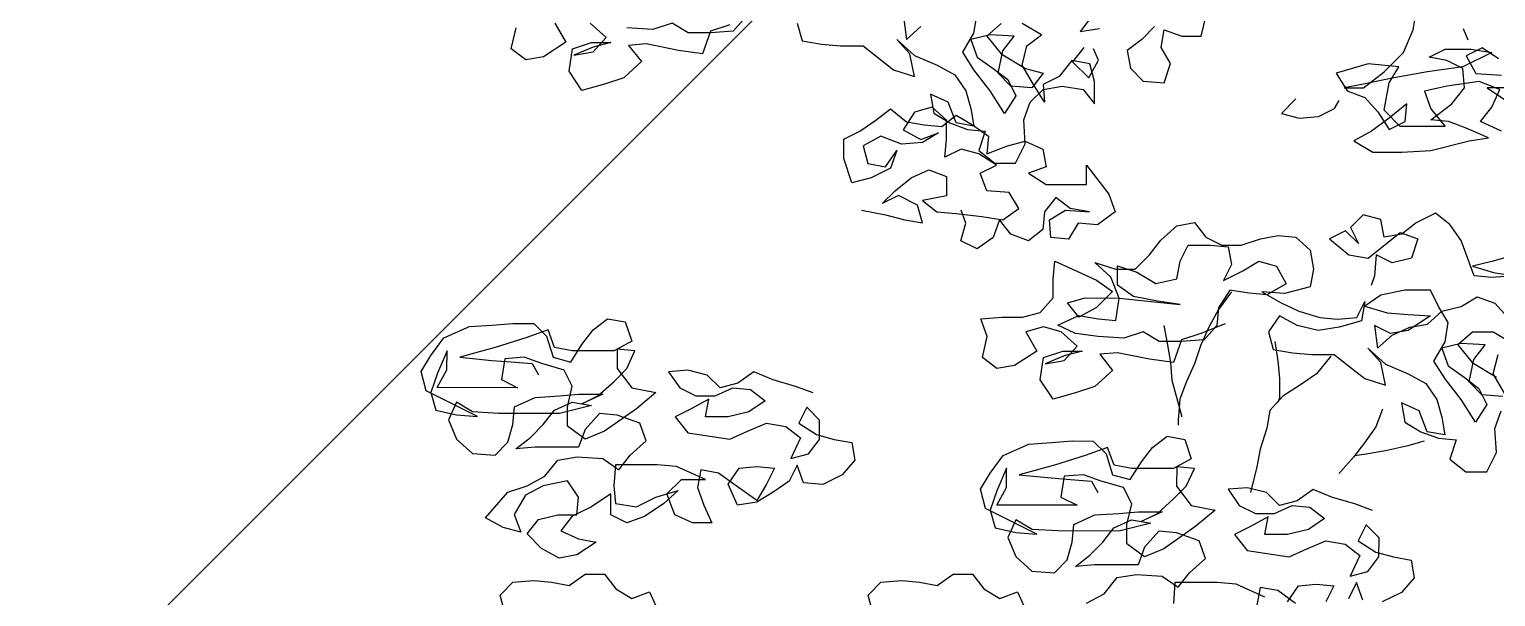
# Model space of a CAD drawing. Header units: inches. Extents: x 350994 to 353538, y 1581369 to 1583842.
# Drawn here: x 351582.22 to 351583.706, y 1583415.414 to 1583415.989 of the extents above; entities that cross this region are included whole.
import ezdxf

# ---------------------------------------------------------------- set-up
doc = ezdxf.new("R2010")
doc.units = ezdxf.units.IN
doc.header["$MEASUREMENT"] = 0
doc.linetypes.add('1', pattern=[0])
doc.layers.add('FOREST', color=96, linetype='Continuous')
doc.layers.add('TREE', color=81, linetype='1')

# ---------------------------------------------------------------- blocks, each defined once
blk = doc.blocks.new('TREE_4')
at = {"color": 94}
for points in [[(-930.4, 7421), (-953.5, 7397.9), (-979.6, 7377.7), (-973.8, 7345.9), (-950.7, 7322.7), (-913.1, 7319.8), (-901.5, 7354.5), (-918.8, 7383.4), (-913, 7415.2), (-881.2, 7403.6), (-846.5, 7403.6), (-837.8, 7441.1)], [(-1694.8, 7424.1), (-1729.5, 7412.6), (-1744, 7372.1), (-1787.4, 7377.9), (-1845.2, 7389.6), (-1877, 7386.7), (-1853.9, 7357.8), (-1885.7, 7328.9), (-1920.4, 7317.3), (-1960.9, 7305.8), (-1984, 7340.5), (-1978.2, 7381), (-1943.5, 7392.5), (-1908.8, 7392.5), (-1940.6, 7383.9), (-1975.3, 7369.4), (-1940.6, 7375.2), (-1917.5, 7401.2), (-1946.4, 7427.2)], [(-2010, 7427.3), (-1989.8, 7392.6), (-2030.3, 7366.6), (-2062.1, 7360.8), (-2088.1, 7381.1), (-2079.4, 7418.7)], [(-1665.9, 7438.5), (-1689, 7412.5), (-1729.5, 7409.7), (-1770, 7409.7), (-1798.9, 7427.1), (-1833.6, 7415.6), (-1879.9, 7418.5)], [(-1573.4, 7426.9), (-1564.7, 7395.1), (-1530, 7389.3), (-1495.4, 7386.3), (-1454.9, 7386.3), (-1428.9, 7366), (-1400, 7342.9), (-1362.4, 7331.3), (-1371, 7371.8), (-1394.1, 7397.8), (-1362.4, 7368.9), (-1321.9, 7351.5), (-1290.1, 7334.1), (-1269.9, 7305.2), (-1261.3, 7273.4), (-1255.5, 7241.6), (-1287.3, 7247.4), (-1301.7, 7285), (-1333.5, 7299.5), (-1327.8, 7264.8), (-1298.9, 7247.4), (-1267.1, 7235.8), (-1235.3, 7232.9), (-1246.9, 7198.2), (-1218, 7175), (-1180.4, 7175), (-1163, 7209.7), (-1165.9, 7253), (-1154.3, 7284.8), (-1131.1, 7307.9), (-1096.4, 7313.7), (-1058.8, 7307.9), (-1038.6, 7281.8), (-1038.6, 7322.3), (-1047.2, 7354.1), (-1079, 7359.9), (-1102.2, 7331.1), (-1131.1, 7316.6), (-1128.3, 7284.8), (-1148.5, 7316.6), (-1168.7, 7351.4), (-1160, 7386), (-1133.9, 7406.3), (-1168.6, 7426.5)], [(-1206.2, 7426.6), (-1232.2, 7403.5), (-1206.2, 7371.6), (-1162.9, 7345.6), (-1131.1, 7336.9), (-1151.4, 7310.9), (-1188.9, 7313.8), (-1212.1, 7336.9), (-1203.3, 7377.4), (-1183.1, 7403.4), (-1226.4, 7406.3), (-1261.1, 7397.7), (-1249.6, 7365.9), (-1220.7, 7345.6), (-1194.7, 7325.4), (-1180.3, 7296.4), (-1200.6, 7264.6), (-1226.5, 7305.1), (-1255.4, 7342.8), (-1275.6, 7374.6), (-1255.4, 7409.3), (-1249.5, 7443.9)], [(-1382.5, 7438.3), (-1376.8, 7397.8), (-1350.8, 7420.9)], [(-1044.3, 7438), (-1064.5, 7412), (-1029.8, 7417.7)], [(-311.7, 7362.6), (-340.6, 7382.9), (-369.5, 7368.4), (-352.2, 7336.6), (-305.9, 7333.7)], [(-294.4, 7310.5), (-332, 7310.6), (-297.3, 7287.4)], [(-306, 7232.5), (-343.6, 7249.9), (-323.3, 7275.9), (-308.9, 7307.7), (-346.4, 7322.2), (-404.3, 7313.5), (-444.7, 7304.9), (-433.2, 7273.1), (-407.2, 7241.3), (-488.2, 7241.3), (-517.1, 7270.3), (-508.3, 7319.4), (-491, 7348.3), (-545.9, 7354.1), (-603.7, 7336.8), (-583.5, 7305), (-551.7, 7293.4), (-528.6, 7267.4), (-508.4, 7235.6), (-479.5, 7250), (-476.6, 7281.8), (-508.4, 7255.8), (-540.2, 7232.7), (-572, 7215.4), (-537.4, 7195.1), (-485.3, 7195.1), (-433.3, 7197.9), (-363.9, 7215.2), (-329.2, 7220.9), (-369.6, 7238.3), (-401.4, 7249.9), (-433.2, 7252.8), (-395.6, 7281.7), (-372.5, 7310.6), (-375.3, 7345.3), (-404.2, 7359.8), (-436, 7365.6), (-407.1, 7380), (-360.8, 7380), (-323.2, 7374.2), (-375.3, 7348.2), (-438.9, 7339.6), (-502.5, 7328.1), (-557.5, 7316.6), (-589.3, 7310.8), (-554.6, 7310.8), (-517, 7339.7), (-482.3, 7374.3), (-464.9, 7414.8), (-453.3, 7484.2)], [(-375.2, 7417.6), (-366.6, 7397.3)], [(-1057.6, 7383.5), (-1077.9, 7357.5), (-1049, 7328.6), (-1031.6, 7360.4), (-1040.3, 7380.6)], [(-676.1, 7290.7), (-702.1, 7264.7), (-670.3, 7256), (-635.6, 7258.8), (-606.7, 7273.2), (-598, 7287.7)], [(-1458, 7090.7), (-1414.6, 7082), (-1379.9, 7073.3), (-1348.1, 7067.5), (-1356.8, 7099.3), (-1391.5, 7116.7), (-1420.4, 7102.3), (-1397.2, 7125.4), (-1368.3, 7148.5), (-1336.5, 7162.9), (-1304.7, 7151.3), (-1304.7, 7116.6), (-1348.1, 7108), (-1322.1, 7087.7), (-1287.4, 7084.8), (-1241.2, 7079), (-1203.6, 7073.2), (-1174.6, 7093.4), (-1192, 7122.3), (-1232.4, 7125.2), (-1244, 7157), (-1215, 7171.5), (-1246.8, 7191.7), (-1278.6, 7200.4), (-1307.6, 7186), (-1304.6, 7217.8), (-1304.6, 7252.5), (-1330.6, 7275.7), (-1362.4, 7267), (-1382.7, 7235.2), (-1350.9, 7217.9), (-1319.1, 7229.4), (-1348, 7212.1), (-1385.6, 7209.2), (-1423.2, 7223.7), (-1455, 7206.4), (-1446.3, 7174.6), (-1414.5, 7168.8), (-1394.3, 7197.7), (-1405.9, 7165.9), (-1440.6, 7148.5), (-1475.3, 7139.9), (-1489.7, 7183.3), (-1489.7, 7218), (-1460.7, 7232.4), (-1431.8, 7252.6), (-1405.8, 7272.8), (-1376.9, 7249.7), (-1345.1, 7243.9), (-1313.3, 7240.9), (-1287.2, 7261.2), (-1258.3, 7243.8), (-1229.5, 7223.5), (-1232.4, 7191.7), (-1194.8, 7206.1), (-1163, 7214.8), (-1131.2, 7200.3), (-1125.4, 7168.5), (-1157.2, 7157), (-1125.4, 7136.7), (-1053.2, 7136.6), (-1053.1, 7171.3), (-1012.7, 7119.2), (-1001.2, 7087.4), (-1033, 7064.3), (-1067.7, 7067.2), (-1085.1, 7038.3), (-1116.9, 7041.3), (-1119.7, 7073.1), (-1090.8, 7090.4), (-1047.4, 7087.5), (-1082.1, 7093.3), (-1108.1, 7113.5), (-1128.4, 7087.5), (-1131.3, 7055.7), (-1157.3, 7035.5), (-1189.1, 7047.1), (-1209.4, 7073.2), (-1220.9, 7041.4), (-1249.9, 7021.2), (-1278.8, 7035.6), (-1270.1, 7067.4), (-1278.7, 7090.6)], [(-803.6, 6886), (-847, 6868.7), (-881.7, 6857.1), (-896.2, 6816.7), (-939.6, 6822.5), (-997.4, 6834.1), (-1029.2, 6831.3), (-1006.1, 6802.3), (-1037.9, 6773.4), (-1072.7, 6761.9), (-1113.1, 6750.4), (-1136.2, 6785.1), (-1130.4, 6825.6), (-1095.7, 6837.1), (-1061, 6837.1), (-1092.8, 6828.4), (-1127.5, 6814), (-1092.8, 6819.8), (-1069.7, 6845.8), (-1098.6, 6871.8), (-1130.4, 6880.5), (-1162.2, 6871.9), (-1142, 6837.1), (-1182.5, 6811.2), (-1214.3, 6805.4), (-1240.3, 6825.7), (-1231.6, 6863.2), (-1243.1, 6895.1), (-1205.5, 6897.9), (-1167.9, 6897.9), (-1136.1, 6906.5), (-1113, 6932.5), (-1112.9, 6967.2), (-1110, 6999), (-1078.2, 6984.5), (-1034.9, 6964.3), (-1006, 6944), (-1034.9, 6915.1), (-1066.7, 6897.8), (-1087, 6923.8), (-1055.1, 6932.5), (-994.4, 6932.4), (-884.6, 6920.8), (-925, 6926.6), (-968.4, 6935.3), (-997.3, 6955.6), (-997.3, 6990.2), (-962.6, 6978.7), (-927.9, 6958.4), (-890.3, 6967), (-884.5, 6998.8), (-870, 7027.7), (-829.5, 7027.7), (-797.7, 7024.8), (-792, 6993), (-806.5, 6964.1), (-771.8, 6981.4), (-742.8, 6998.7), (-711, 6990), (-693.7, 6958.2), (-728.4, 6938), (-760.2, 6940.9), (-794.9, 6946.7), (-815.2, 6914.9), (-818.1, 6883.1), (-841.3, 6857.1), (-881.7, 6854.3), (-922.2, 6854.3), (-951.1, 6871.7), (-985.8, 6860.1), (-1032.1, 6863.1), (-1072.6, 6868.9), (-1104.3, 6883.4), (-1066.7, 6900.7), (-1032.1, 6894.9), (-1000.3, 6891.9), (-994.4, 6932.4), (-1008.9, 6970), (-1037.7, 6996.1), (-1000.2, 6984.5), (-965.5, 6984.4), (-939.4, 7010.4), (-919.2, 7036.4), (-890.2, 7062.4), (-858.4, 7068.2), (-838.2, 7042.1), (-809.3, 7027.7), (-774.6, 7027.6), (-739.9, 7039.2), (-708.1, 7044.9), (-676.3, 7042), (-650.3, 7018.8), (-644.5, 6984.1), (-650.3, 6952.3), (-696.6, 6940.8), (-737.1, 6943.8), (-702.4, 6923.5), (-670.6, 6909), (-633.1, 6897.4), (-601.2, 6894.5), (-566.6, 6897.3), (-552.1, 6926.2), (-557.9, 6891.5), (-598.4, 6880), (-636, 6874.3), (-673.5, 6883), (-705.3, 6900.4), (-725.6, 6871.5), (-717, 6839.6), (-682.3, 6833.8), (-647.6, 6830.9), (-607.1, 6830.9), (-581.1, 6810.6), (-552.2, 6787.5), (-514.6, 6775.9), (-523.3, 6816.3), (-546.4, 6842.4), (-514.6, 6813.4), (-474.1, 6796.1), (-442.3, 6778.7), (-422.1, 6749.7), (-413.5, 6717.9), (-407.7, 6686.1), (-439.5, 6691.9), (-453.9, 6729.5), (-485.7, 6744), (-480, 6709.3), (-451.1, 6691.9), (-419.3, 6680.4), (-387.5, 6677.4), (-399.1, 6642.7), (-370.2, 6619.6), (-332.6, 6619.6), (-315.2, 6654.2), (-318.1, 6697.6), (-306.5, 6729.4)], [(-300.7, 6761.2), (-320.9, 6795.9), (-312.2, 6830.6)], [(-286.1, 6850.8), (-320.8, 6871.1), (-358.4, 6871.1), (-384.4, 6848), (-358.5, 6816.2), (-315.1, 6790.1)], [(-303.6, 6755.4), (-341.2, 6758.3), (-364.3, 6781.5), (-355.6, 6822), (-335.3, 6848), (-378.7, 6850.9), (-413.4, 6842.3), (-401.8, 6810.4), (-372.9, 6790.2), (-346.9, 6769.9), (-332.5, 6741), (-352.8, 6709.2), (-378.8, 6749.7), (-407.6, 6787.3), (-427.8, 6819.1), (-407.6, 6853.8), (-401.8, 6888.5), (-419.1, 6917.4), (-433.5, 6946.4), (-479.8, 6946.4), (-523.1, 6937.8), (-552.1, 6917.6), (-511.6, 6906), (-474, 6903), (-433.5, 6900.1), (-474.1, 6874.1), (-505.9, 6868.4), (-534.8, 6882.8), (-529, 6842.4), (-503, 6865.5), (-471.2, 6879.9), (-439.3, 6885.7), (-413.3, 6908.8), (-378.6, 6917.4), (-349.7, 6934.7), (-317.9, 6923.1), (-294.8, 6897.1)], [(-291.8, 7007), (-323.6, 6998.3), (-358.3, 6989.7), (-320.7, 6978.1), (-283.1, 6972.2), (-323.6, 6969.4), (-355.4, 6972.3), (-378.5, 7035.9), (-398.7, 7064.9), (-424.7, 7085.1), (-459.4, 7067.8), (-485.5, 7047.6), (-517.3, 7041.9), (-523, 7073.7), (-554.8, 7082.4), (-578, 7059.3), (-563.5, 7030.3), (-586.6, 7053.5), (-615.6, 7039.1), (-580.9, 7010.1), (-546.2, 7004.3), (-488.3, 7050.5), (-456.6, 7038.9), (-468.1, 7004.2), (-502.9, 6995.6), (-531.8, 7010.1), (-534.7, 6972.5), (-540.5, 6955.1)], [(-792, 6943.8), (-815.2, 6912), (-832.6, 6880.2), (-847.1, 6848.4), (-858.6, 6813.8), (-873.1, 6782), (-884.7, 6750.2), (-887.7, 6712.6), (-887.7, 6703.9)], [(-1544.7, 6761.9), (-1576.5, 6773.5), (-1617, 6785.1), (-1651.6, 6799.6), (-1680.6, 6779.4), (-1712.4, 6770.8), (-1735.5, 6793.9), (-1770.2, 6802.6), (-1804.9, 6799.8), (-1784.7, 6770.8), (-1755.8, 6756.4), (-1721.1, 6756.3), (-1689.3, 6770.8), (-1657.5, 6767.8), (-1631.5, 6747.6), (-1660.4, 6727.4), (-1698, 6718.7), (-1738.5, 6718.8), (-1732.6, 6750.6), (-1764.5, 6733.2), (-1793.4, 6718.8), (-1770.3, 6689.9), (-1695.1, 6678.2), (-1663.3, 6692.7), (-1628.6, 6707.1), (-1593.9, 6701.3), (-1567.9, 6681), (-1585.3, 6643.4), (-1553.5, 6652.1), (-1533.2, 6678.1), (-1533.2, 6712.8), (-1556.3, 6735.9), (-1570.8, 6707), (-1539, 6686.8), (-1507.2, 6678.1), (-1475.4, 6672.3), (-1469.6, 6640.4), (-1492.8, 6614.4), (-1527.5, 6597.1), (-1562.2, 6600.1), (-1573.7, 6631.9), (-1588.2, 6603), (-1617.1, 6582.8), (-1646.1, 6565.4), (-1680.8, 6559.7), (-1698.1, 6597.3), (-1677.8, 6626.2), (-1646, 6629), (-1614.2, 6626.1), (-1628.7, 6597.2), (-1646.1, 6568.3), (-1683.6, 6594.4), (-1715.4, 6617.5), (-1747.2, 6623.4), (-1753, 6591.6), (-1741.5, 6559.7), (-1727.1, 6527.9), (-1761.8, 6528), (-1793.6, 6542.4), (-1808, 6580), (-1781.9, 6606), (-1738.6, 6606), (-1790.6, 6629.2), (-1825.3, 6632.1), (-1900.5, 6632.2), (-1903.4, 6594.6), (-1900.5, 6562.8), (-1862.9, 6557), (-1828.2, 6574.3), (-1787.7, 6585.8), (-1813.8, 6562.7), (-1848.5, 6539.6), (-1880.3, 6528.1), (-1909.2, 6542.5), (-1909.2, 6580.1), (-1943.9, 6557), (-1978.6, 6539.7), (-1998.9, 6513.7), (-1967.1, 6499.2), (-1935.3, 6493.4), (-1970, 6470.3), (-2001.8, 6464.6), (-2033.6, 6481.9), (-2059.6, 6508), (-2039.3, 6534), (-2004.6, 6542.6), (-1969.9, 6542.6), (-1967, 6574.4), (-1987.2, 6603.3), (-2030.6, 6594.7), (-2062.4, 6577.4), (-2082.7, 6542.7), (-2071.1, 6510.9), (-2102.9, 6519.6), (-2134.7, 6537), (-2094.2, 6583.2), (-2059.5, 6594.7), (-2027.7, 6612), (-2004.5, 6640.9), (-1969.8, 6646.7), (-1923.6, 6643.8), (-1894.7, 6623.5), (-1874.4, 6649.5), (-1845.5, 6675.5), (-1857, 6707.3), (-1897.5, 6721.8), (-1929.3, 6724.7), (-1955.3, 6695.8), (-1966.9, 6664), (-2045, 6664.1), (-2079.7, 6661.2), (-2053.6, 6681.5), (-2030.5, 6704.6), (-2010.2, 6730.6), (-1978.4, 6745), (-1943.7, 6739.2), (-2001.6, 6724.8), (-2111.4, 6724.9), (-2157.7, 6727.8), (-2186.6, 6745.2), (-2201.1, 6713.4), (-2186.6, 6678.7), (-2157.8, 6652.6), (-2117.3, 6649.7), (-2094.1, 6672.8), (-2085.4, 6704.6), (-2082.5, 6736.4), (-2044.9, 6753.7), (-2001.5, 6756.6), (-1966.8, 6759.4), (-1923.5, 6759.4), (-1961.1, 6742.1), (-1932.1, 6756.5), (-1903.2, 6782.5), (-1880.1, 6805.6), (-1865.6, 6837.4), (-1897.4, 6840.3), (-1897.4, 6805.6), (-1871.4, 6770.9), (-1828, 6762.2), (-1862.8, 6733.3), (-1920.6, 6692.9), (-1955.3, 6678.5), (-1987.1, 6701.6), (-1987.1, 6736.3), (-1978.4, 6773.9), (-1992.8, 6802.8), (-2033.3, 6814.4), (-2065.1, 6826), (-2099.8, 6823.2), (-2105.6, 6785.6), (-2076.7, 6771.1), (-2221.3, 6771.2), (-2203.9, 6803), (-2203.8, 6837.7), (-2221.2, 6797.3), (-2232.8, 6762.6), (-2224.2, 6730.8), (-2186.6, 6722.1), (-2149, 6719.1), (-2241.5, 6765.5), (-2250.1, 6800.2), (-2232.8, 6829.1), (-2209.6, 6860.9), (-2163.3, 6881.1), (-2122.9, 6883.9), (-2085.3, 6886.8), (-2047.7, 6886.7), (-2024.6, 6863.6), (-2013, 6826), (-1981.2, 6817.3), (-1961, 6849.1), (-1940.7, 6875.1), (-1914.7, 6895.3), (-1882.9, 6889.5), (-1871.3, 6854.8), (-1903.2, 6837.4), (-1978.3, 6837.5), (-2010.1, 6843.3), (-2021.7, 6875.1), (-2062.2, 6860.7), (-2117.1, 6843.4), (-2180.7, 6826.1), (-2122.9, 6820.3), (-2088.2, 6817.4), (-2050.6, 6814.5), (-2039.1, 6794.2)], [(-913.5, 6883.2), (-907.8, 6851.4), (-902, 6816.7), (-899.2, 6784.9), (-881.9, 6721.3), (-881.9, 6718.4)], [(-714, 6854.1), (-708.3, 6819.4), (-705.4, 6787.6), (-705.5, 6752.9), (-708.4, 6744.2)], [(-612.9, 6828), (-638.9, 6796.2), (-667.9, 6776), (-699.7, 6755.8), (-722.8, 6729.8), (-728.6, 6698), (-740.2, 6660.4), (-746.1, 6628.6), (-757.7, 6582.4)], [(-520.4, 6732.5), (-532, 6700.7), (-552.3, 6671.8), (-572.6, 6645.8), (-595.7, 6619.8), (-598.6, 6616.9)], [(-538, 6550.4), (-569.7, 6561.9), (-610.2, 6573.5), (-644.9, 6588), (-673.8, 6567.8), (-705.6, 6559.2), (-728.8, 6582.3), (-763.4, 6591), (-798.1, 6588.2), (-777.9, 6559.2), (-749, 6544.8), (-714.3, 6544.7), (-682.5, 6559.2), (-650.7, 6556.2), (-624.7, 6536), (-653.6, 6515.8), (-691.2, 6507.1), (-731.7, 6507.2), (-725.9, 6539), (-757.7, 6521.6), (-786.6, 6507.2), (-763.5, 6478.3), (-688.4, 6466.6), (-656.6, 6481.1), (-621.9, 6495.5), (-587.2, 6489.7), (-561.2, 6469.4), (-578.5, 6431.8), (-546.7, 6440.5), (-526.5, 6466.5), (-526.4, 6501.2), (-549.5, 6524.3), (-564, 6495.4), (-532.2, 6475.2), (-500.4, 6466.5), (-468.6, 6460.7), (-462.9, 6428.8), (-486, 6402.8), (-520.8, 6385.5)], [(-555.5, 6388.5), (-567, 6420.3), (-581.5, 6391.4)], [(-691.3, 6385.7), (-671.1, 6414.6), (-639.3, 6417.4), (-607.5, 6414.5), (-622, 6385.6)], [(-676.9, 6382.8), (-708.7, 6405.9), (-740.5, 6411.8), (-746.3, 6380)], [(-731.8, 6394.4), (-783.8, 6417.6), (-818.5, 6420.5), (-893.7, 6420.6), (-896.6, 6383)], [(-1052.8, 6383.1), (-1020.9, 6400.4), (-997.8, 6429.3), (-963.1, 6435.1), (-916.8, 6432.2), (-887.9, 6411.9), (-867.7, 6437.9), (-838.7, 6463.9), (-850.3, 6495.7), (-890.7, 6510.2), (-922.5, 6513.1), (-948.6, 6484.2), (-960.2, 6452.4), (-1038.2, 6452.5), (-1072.9, 6449.6), (-1046.9, 6469.9), (-1023.7, 6493), (-1003.5, 6519), (-971.7, 6533.4), (-937, 6527.6), (-994.8, 6513.2), (-1104.7, 6513.3), (-1150.9, 6516.2), (-1179.8, 6533.6), (-1194.3, 6501.8), (-1179.9, 6467.1), (-1151, 6441), (-1110.5, 6438.1), (-1087.4, 6461.2), (-1078.7, 6493), (-1075.8, 6524.8), (-1038.2, 6542.1), (-994.8, 6545), (-960.1, 6547.8), (-916.7, 6547.8), (-954.3, 6530.5), (-925.4, 6544.9), (-896.5, 6570.9), (-873.3, 6594), (-858.8, 6625.8), (-890.6, 6628.7), (-890.7, 6594), (-864.7, 6559.3), (-821.3, 6550.6), (-856, 6521.7), (-913.9, 6481.3), (-948.6, 6466.9), (-980.4, 6490), (-980.3, 6524.7), (-971.6, 6562.3), (-986.1, 6591.2), (-1026.5, 6602.8), (-1058.3, 6614.4), (-1093, 6611.6), (-1098.8, 6574), (-1069.9, 6559.5), (-1214.5, 6559.6), (-1197.1, 6591.4), (-1197.1, 6626.1), (-1214.5, 6585.7), (-1226.1, 6551), (-1217.4, 6519.2), (-1179.9, 6510.5), (-1142.3, 6507.5), (-1234.8, 6553.9), (-1243.4, 6588.6), (-1226, 6617.5), (-1202.9, 6649.3), (-1156.6, 6669.5), (-1116.1, 6672.3), (-1078.5, 6675.2), (-1040.9, 6675.1), (-1017.8, 6652), (-1006.3, 6614.4), (-974.5, 6605.7), (-954.2, 6637.5), (-934, 6663.5), (-907.9, 6683.7), (-876.1, 6677.9), (-864.6, 6643.2), (-896.4, 6625.9), (-971.6, 6625.9), (-1003.4, 6631.7), (-1014.9, 6663.5), (-1055.4, 6649.1), (-1110.4, 6631.8), (-1174, 6614.5), (-1116.2, 6608.7), (-1081.5, 6605.8), (-1043.9, 6602.9), (-1032.3, 6582.6)], [(-445.3, 6674.6), (-477.1, 6665.9), (-514.7, 6657.3), (-549.4, 6651.6), (-569.7, 6648.7)], [(-2099.7, 6366.1), (-2108.3, 6397.9), (-2085.1, 6421.1), (-2047.6, 6423.9), (-2015.8, 6421), (-1984, 6415.2), (-1955, 6435.4), (-1920.3, 6435.4), (-1900.1, 6409.3), (-1871.2, 6391.9), (-1839.4, 6403.5), (-1825, 6371.7)], [(-1437.3, 6366.1), (-1446, 6397.9), (-1422.8, 6421.1), (-1385.2, 6423.9), (-1353.4, 6421), (-1321.6, 6415.2), (-1292.7, 6435.4), (-1258, 6435.4), (-1237.8, 6409.3), (-1208.9, 6391.9), (-1177.1, 6403.5), (-1162.6, 6371.7)]]:
    blk.add_lwpolyline(points, dxfattribs=at)

msp = doc.modelspace()

# ---------------------------------------------------------------- hatches: boundary and pattern name
at = {"layer": 'FOREST', "lineweight": 5}
h = msp.add_hatch(dxfattribs=at)
h.set_pattern_fill('ANSI31', color=96, scale=50, style=0)
h.paths.add_polyline_path([(351604.9274, 1583347.98), (351663.0036, 1583522.9504), (351611.8779, 1583545.3594), (351490.2916, 1583598.0852), (351436.5696, 1583404.4646), (351529.745, 1583373.1705)])
h.paths.add_polyline_path([(351517.5086, 1583480.1397), (351575.3657, 1583480.1397), (351575.3657, 1583465.1397), (351517.5086, 1583465.1397)], flags=24)

# ---------------------------------------------------------------- block references
at = {"layer": 'TREE', "lineweight": 5, "xscale": 0.0005632341344607994, "yscale": 0.0005632341490127146, "zscale": 0.0005632341444477617}
msp.add_blockref('TREE_4', (351583.8845, 1583411.8121), dxfattribs=at)

doc.saveas('drawing.dxf')
